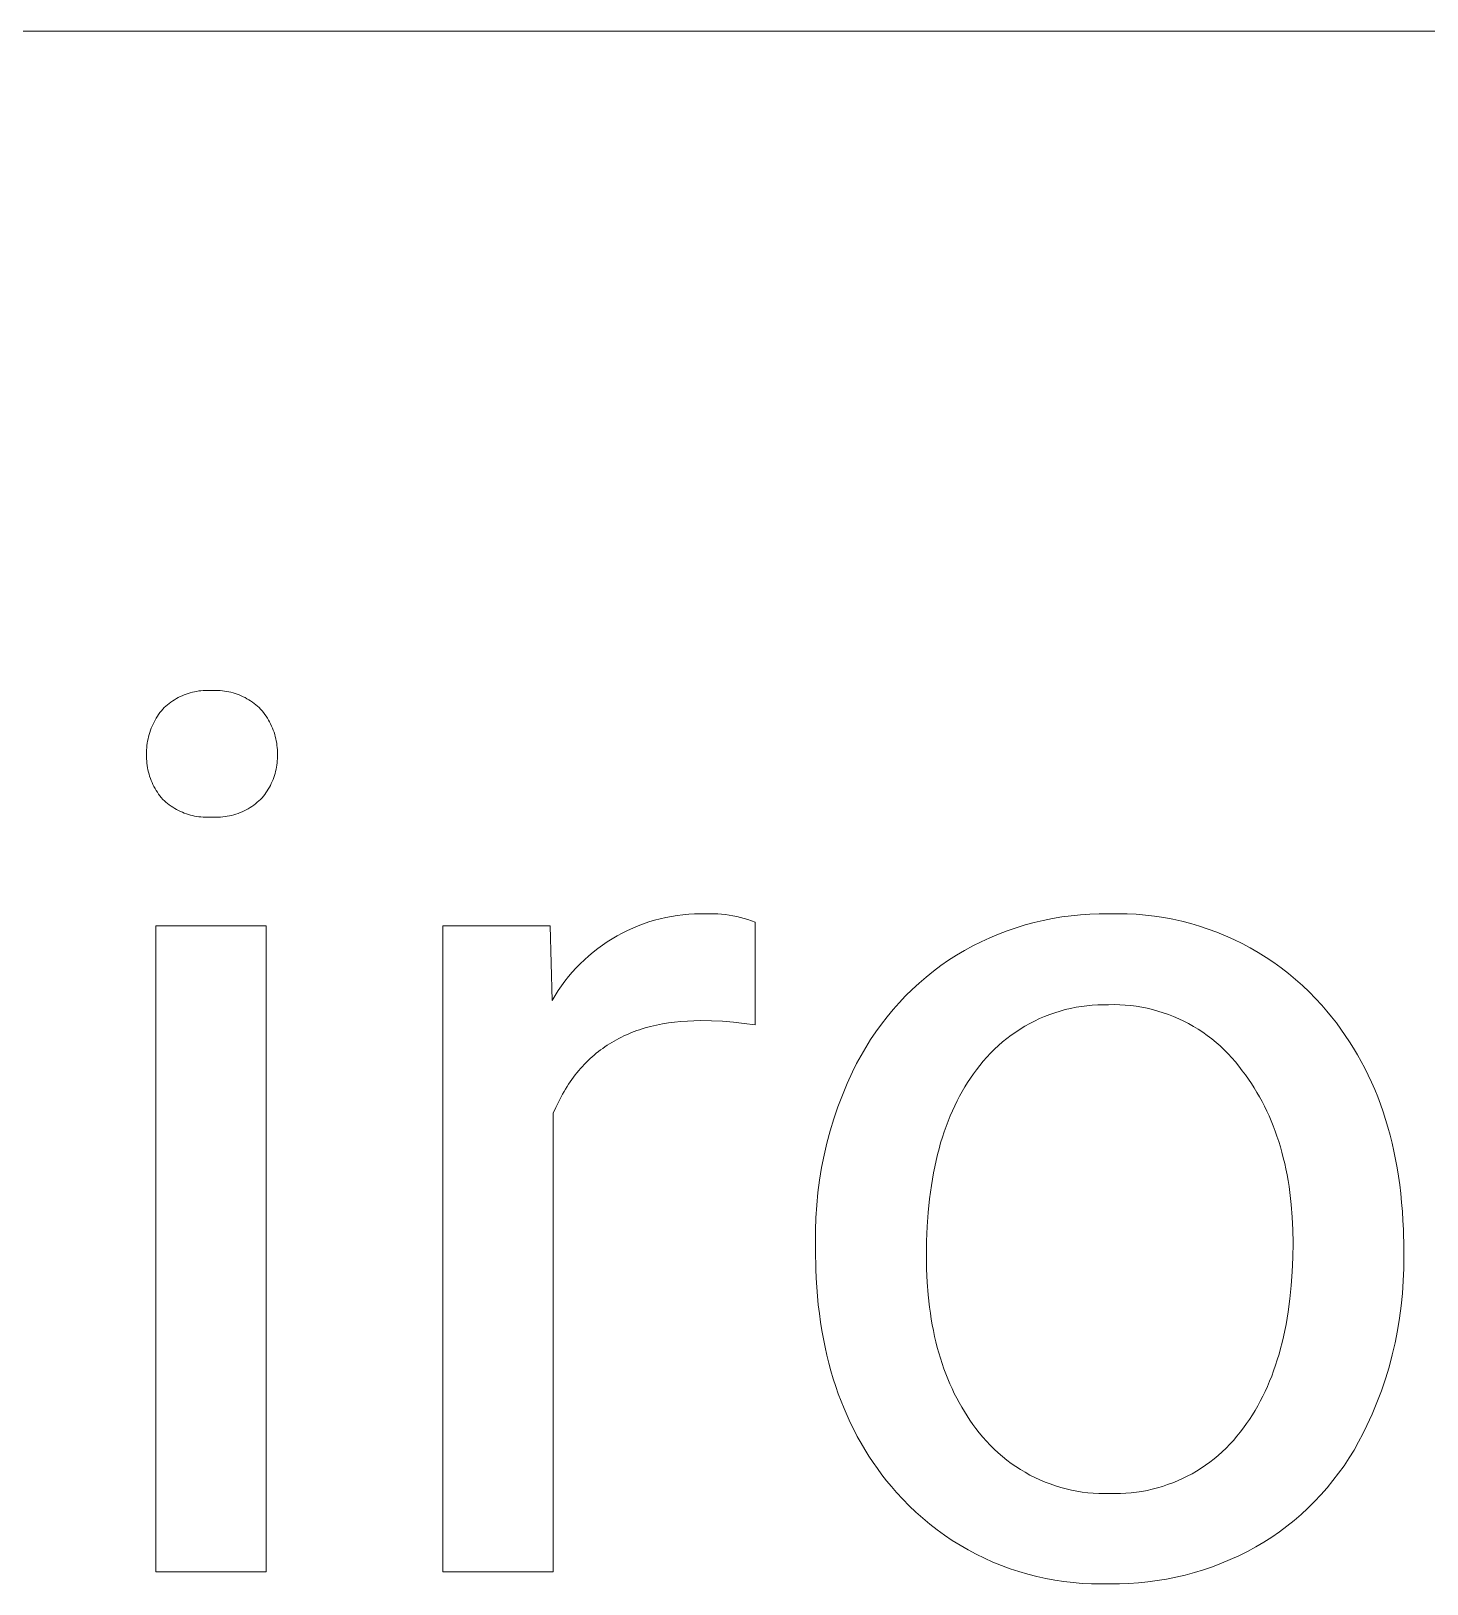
# Model space of a CAD drawing. Header units: millimetres. Extents: x 4001 to 9794, y -321 to 3726.
# Drawn here: x 8297.4 to 8385.5, y 228.2 to 326.2 of the extents above; entities that cross this region are included whole.
import ezdxf

# ---------------------------------------------------------------- set-up
doc = ezdxf.new("R2010")
doc.units = ezdxf.units.MM
doc.header["$MEASUREMENT"] = 0
doc.layers.add('Domyślny', color=7, linetype='Continuous', true_color=0x000000)

msp = doc.modelspace()

# ---------------------------------------------------------------- linework, layer by layer
at = {"layer": 'Domyślny', "color": 18, "lineweight": 15, "true_color": 0x000000}
for p, q in [((9788.799, 326.172), (7605.142, 326.172)), ((8306.7, 284.116), (8306.822, 284.177)), ((8306.822, 284.177), (8306.945, 284.234)), ((8306.945, 284.234), (8307.071, 284.287)), ((8307.071, 284.287), (8307.198, 284.335)), ((8307.198, 284.335), (8307.327, 284.38)), ((8307.327, 284.38), (8307.457, 284.419)), ((8307.457, 284.419), (8307.589, 284.454)), ((8307.589, 284.454), (8307.722, 284.485)), ((8307.722, 284.485), (8307.856, 284.511)), ((8307.856, 284.511), (8307.99, 284.533)), ((8307.99, 284.533), (8308.125, 284.55)), ((8308.125, 284.55), (8308.261, 284.562)), ((8308.261, 284.562), (8308.397, 284.569)), ((8308.397, 284.569), (8308.533, 284.572)), ((8308.533, 284.572), (8308.67, 284.57)), ((8308.67, 284.57), (8308.806, 284.564)), ((8308.806, 284.564), (8308.942, 284.57)), ((8308.942, 284.57), (8309.078, 284.571)), ((8309.078, 284.571), (8309.214, 284.568)), ((8309.214, 284.568), (8309.35, 284.56)), ((8309.35, 284.56), (8309.486, 284.548)), ((8309.486, 284.548), (8309.621, 284.531)), ((8309.621, 284.531), (8309.755, 284.509)), ((8309.755, 284.509), (8309.889, 284.483)), ((8309.889, 284.483), (8310.022, 284.452)), ((8310.022, 284.452), (8310.153, 284.417)), ((8310.153, 284.417), (8310.283, 284.377)), ((8310.283, 284.377), (8310.412, 284.333)), ((8310.412, 284.333), (8310.54, 284.284)), ((8310.54, 284.284), (8310.665, 284.232)), ((8310.665, 284.232), (8310.789, 284.174)), ((8310.789, 284.174), (8310.91, 284.113)), ((8305.459, 283.053), (8305.542, 283.168)), ((8305.542, 283.168), (8305.629, 283.279)), ((8305.629, 283.279), (8305.719, 283.387)), ((8305.719, 283.387), (8305.817, 283.482)), ((8305.817, 283.482), (8305.917, 283.575)), ((8305.917, 283.575), (8306.021, 283.663)), ((8306.021, 283.663), (8306.127, 283.748)), ((8306.127, 283.748), (8306.236, 283.829)), ((8306.236, 283.829), (8306.349, 283.907)), ((8306.349, 283.907), (8306.463, 283.98)), ((8306.463, 283.98), (8306.58, 284.05)), ((8306.58, 284.05), (8306.7, 284.116)), ((8310.91, 284.113), (8311.03, 284.048)), ((8311.03, 284.048), (8311.147, 283.978)), ((8311.147, 283.978), (8311.262, 283.905)), ((8311.262, 283.905), (8311.374, 283.828)), ((8311.374, 283.828), (8311.484, 283.747)), ((8311.484, 283.747), (8311.59, 283.662)), ((8311.59, 283.662), (8311.694, 283.574)), ((8311.694, 283.574), (8311.795, 283.482)), ((8311.795, 283.482), (8311.892, 283.387)), ((8311.892, 283.387), (8311.985, 283.28)), ((8311.985, 283.28), (8312.074, 283.17)), ((8312.074, 283.17), (8312.16, 283.057)), ((8304.942, 282.055), (8304.992, 282.187)), ((8304.992, 282.187), (8305.046, 282.317)), ((8305.046, 282.317), (8305.105, 282.445)), ((8305.105, 282.445), (8305.167, 282.571)), ((8305.167, 282.571), (8305.234, 282.696)), ((8305.234, 282.696), (8305.305, 282.817)), ((8305.305, 282.817), (8305.38, 282.937)), ((8305.38, 282.937), (8305.459, 283.053)), ((8312.16, 283.057), (8312.241, 282.941)), ((8312.241, 282.941), (8312.318, 282.822)), ((8312.318, 282.822), (8312.392, 282.701)), ((8312.392, 282.701), (8312.461, 282.577)), ((8312.461, 282.577), (8312.526, 282.451)), ((8312.526, 282.451), (8312.586, 282.323)), ((8312.586, 282.323), (8312.642, 282.192)), ((8312.642, 282.192), (8312.694, 282.06)), ((8304.721, 281.095), (8304.739, 281.235)), ((8304.739, 281.235), (8304.761, 281.374)), ((8304.761, 281.374), (8304.788, 281.513)), ((8304.788, 281.513), (8304.82, 281.65)), ((8304.82, 281.65), (8304.856, 281.786)), ((8304.856, 281.786), (8304.897, 281.921)), ((8304.897, 281.921), (8304.942, 282.055)), ((8312.694, 282.06), (8312.741, 281.927)), ((8312.741, 281.927), (8312.784, 281.792)), ((8312.784, 281.792), (8312.821, 281.655)), ((8312.821, 281.655), (8312.855, 281.517)), ((8312.855, 281.517), (8312.883, 281.378)), ((8312.883, 281.378), (8312.907, 281.239)), ((8312.907, 281.239), (8312.926, 281.098)), ((8304.695, 280.392), (8304.697, 280.532)), ((8304.698, 280.252), (8304.695, 280.392)), ((8304.696, 280.673), (8304.7, 280.814)), ((8304.697, 280.532), (8304.696, 280.673)), ((8304.706, 280.111), (8304.698, 280.252)), ((8304.7, 280.814), (8304.708, 280.955)), ((8304.708, 280.955), (8304.721, 281.095)), ((8312.926, 281.098), (8312.94, 280.957)), ((8312.94, 280.957), (8312.949, 280.816)), ((8312.951, 280.262), (8312.944, 280.128)), ((8312.949, 280.816), (8312.953, 280.674)), ((8312.954, 280.397), (8312.951, 280.262)), ((8312.953, 280.674), (8312.953, 280.532)), ((8312.953, 280.532), (8312.954, 280.397)), ((8304.718, 279.972), (8304.706, 280.111)), ((8304.735, 279.832), (8304.718, 279.972)), ((8304.757, 279.694), (8304.735, 279.832)), ((8304.784, 279.556), (8304.757, 279.694)), ((8304.815, 279.419), (8304.784, 279.556)), ((8304.852, 279.284), (8304.815, 279.419)), ((8304.892, 279.15), (8304.852, 279.284)), ((8312.804, 279.332), (8312.765, 279.202)), ((8312.838, 279.462), (8312.804, 279.332)), ((8312.868, 279.594), (8312.838, 279.462)), ((8312.894, 279.726), (8312.868, 279.594)), ((8312.915, 279.859), (8312.894, 279.726)), ((8312.931, 279.993), (8312.915, 279.859)), ((8312.944, 280.128), (8312.931, 279.993)), ((8304.938, 279.017), (8304.892, 279.15)), ((8304.987, 278.886), (8304.938, 279.017)), ((8305.042, 278.756), (8304.987, 278.886)), ((8305.101, 278.629), (8305.042, 278.756)), ((8305.164, 278.503), (8305.101, 278.629)), ((8305.231, 278.38), (8305.164, 278.503)), ((8305.302, 278.26), (8305.231, 278.38)), ((8312.376, 278.344), (8312.305, 278.229)), ((8312.444, 278.46), (8312.376, 278.344)), ((8312.508, 278.579), (8312.444, 278.46)), ((8312.567, 278.7), (8312.508, 278.579)), ((8312.623, 278.823), (8312.567, 278.7)), ((8312.675, 278.948), (8312.623, 278.823)), ((8312.722, 279.074), (8312.675, 278.948)), ((8312.765, 279.202), (8312.722, 279.074)), ((8305.378, 278.141), (8305.302, 278.26)), ((8305.458, 278.026), (8305.378, 278.141)), ((8305.541, 277.913), (8305.458, 278.026)), ((8305.628, 277.803), (8305.541, 277.913)), ((8305.719, 277.696), (8305.628, 277.803)), ((8305.818, 277.604), (8305.719, 277.696)), ((8305.92, 277.515), (8305.818, 277.604)), ((8306.025, 277.429), (8305.92, 277.515)), ((8306.132, 277.347), (8306.025, 277.429)), ((8306.243, 277.269), (8306.132, 277.347)), ((8311.46, 277.335), (8311.345, 277.255)), ((8311.573, 277.42), (8311.46, 277.335)), ((8311.682, 277.508), (8311.573, 277.42)), ((8311.789, 277.601), (8311.682, 277.508)), ((8311.892, 277.696), (8311.789, 277.601)), ((8311.982, 277.797), (8311.892, 277.696)), ((8312.068, 277.901), (8311.982, 277.797)), ((8312.15, 278.008), (8312.068, 277.901)), ((8312.23, 278.117), (8312.15, 278.008)), ((8312.305, 278.229), (8312.23, 278.117)), ((8306.355, 277.194), (8306.243, 277.269)), ((8306.471, 277.124), (8306.355, 277.194)), ((8306.588, 277.057), (8306.471, 277.124)), ((8306.708, 276.994), (8306.588, 277.057)), ((8306.83, 276.935), (8306.708, 276.994)), ((8306.954, 276.881), (8306.83, 276.935)), ((8307.079, 276.83), (8306.954, 276.881)), ((8307.207, 276.784), (8307.079, 276.83)), ((8307.335, 276.742), (8307.207, 276.784)), ((8307.465, 276.705), (8307.335, 276.742)), ((8307.596, 276.672), (8307.465, 276.705)), ((8307.729, 276.643), (8307.596, 276.672)), ((8307.862, 276.619), (8307.729, 276.643)), ((8307.996, 276.6), (8307.862, 276.619)), ((8308.13, 276.585), (8307.996, 276.6)), ((8308.265, 276.574), (8308.13, 276.585)), ((8308.4, 276.568), (8308.265, 276.574)), ((8308.535, 276.567), (8308.4, 276.568)), ((8308.671, 276.57), (8308.535, 276.567)), ((8308.806, 276.578), (8308.671, 276.57)), ((8308.946, 276.57), (8308.806, 276.578)), ((8309.087, 276.568), (8308.946, 276.57)), ((8309.228, 276.57), (8309.087, 276.568)), ((8309.369, 276.577), (8309.228, 276.57)), ((8309.509, 276.589), (8309.369, 276.577)), ((8309.649, 276.606), (8309.509, 276.589)), ((8309.788, 276.628), (8309.649, 276.606)), ((8309.926, 276.655), (8309.788, 276.628)), ((8310.064, 276.686), (8309.926, 276.655)), ((8310.2, 276.723), (8310.064, 276.686)), ((8310.334, 276.764), (8310.2, 276.723)), ((8310.468, 276.809), (8310.334, 276.764)), ((8310.599, 276.86), (8310.468, 276.809)), ((8310.729, 276.915), (8310.599, 276.86)), ((8310.857, 276.974), (8310.729, 276.915)), ((8310.982, 277.038), (8310.857, 276.974)), ((8311.106, 277.106), (8310.982, 277.038)), ((8311.227, 277.178), (8311.106, 277.106)), ((8311.345, 277.255), (8311.227, 277.178)), ((8338.543, 270.409), (8338.908, 270.441)), ((8338.908, 270.441), (8339.273, 270.462)), ((8339.273, 270.462), (8339.639, 270.469)), ((8339.639, 270.469), (8340.005, 270.465)), ((8340.005, 270.465), (8340.248, 270.473)), ((8340.248, 270.473), (8340.49, 270.473)), ((8340.49, 270.473), (8340.733, 270.465)), ((8340.733, 270.465), (8340.975, 270.449)), ((8340.975, 270.449), (8341.217, 270.425)), ((8363.624, 270.41), (8364.216, 270.449)), ((8364.216, 270.449), (8364.809, 270.467)), ((8364.809, 270.467), (8365.402, 270.467)), ((8365.402, 270.467), (8365.984, 270.478)), ((8365.984, 270.478), (8366.565, 270.469)), ((8366.565, 270.469), (8367.146, 270.441)), ((8367.146, 270.441), (8367.725, 270.393)), ((8305.276, 228.951), (8305.276, 269.71)), ((8305.276, 269.71), (8312.239, 269.71)), ((8312.239, 269.71), (8312.239, 228.951)), ((8323.397, 228.953), (8323.397, 269.712)), ((8323.397, 269.712), (8330.167, 269.712)), ((8330.167, 269.712), (8330.283, 265.006)), ((8335.037, 269.42), (8335.37, 269.572)), ((8335.37, 269.572), (8335.708, 269.712)), ((8335.708, 269.712), (8336.051, 269.841)), ((8336.051, 269.841), (8336.398, 269.958)), ((8336.398, 269.958), (8336.748, 270.063)), ((8336.748, 270.063), (8337.102, 270.156)), ((8337.102, 270.156), (8337.459, 270.238)), ((8337.459, 270.238), (8337.818, 270.307)), ((8337.818, 270.307), (8338.18, 270.364)), ((8338.18, 270.364), (8338.543, 270.409)), ((8341.217, 270.425), (8341.457, 270.392)), ((8341.457, 270.392), (8341.696, 270.352)), ((8341.696, 270.352), (8341.934, 270.304)), ((8341.934, 270.304), (8342.17, 270.247)), ((8342.17, 270.247), (8342.404, 270.183)), ((8342.404, 270.183), (8342.636, 270.111)), ((8342.636, 270.111), (8342.865, 270.031)), ((8342.865, 270.031), (8343.092, 269.944)), ((8343.092, 269.944), (8343.092, 263.462)), ((8359, 269.401), (8359.561, 269.594)), ((8359.561, 269.594), (8360.128, 269.768)), ((8360.128, 269.768), (8360.701, 269.923)), ((8360.701, 269.923), (8361.278, 270.06)), ((8361.278, 270.06), (8361.86, 270.176)), ((8361.86, 270.176), (8362.445, 270.274)), ((8362.445, 270.274), (8363.033, 270.352)), ((8363.033, 270.352), (8363.624, 270.41)), ((8367.725, 270.393), (8368.302, 270.325)), ((8368.302, 270.325), (8368.877, 270.238)), ((8368.877, 270.238), (8369.449, 270.131)), ((8369.449, 270.131), (8370.016, 270.005)), ((8370.016, 270.005), (8370.579, 269.86)), ((8370.579, 269.86), (8371.137, 269.696)), ((8371.137, 269.696), (8371.689, 269.513)), ((8371.689, 269.513), (8372.234, 269.311)), ((8333.163, 268.283), (8333.458, 268.498)), ((8333.458, 268.498), (8333.761, 268.704)), ((8333.761, 268.704), (8334.071, 268.899)), ((8334.071, 268.899), (8334.387, 269.083)), ((8334.387, 269.083), (8334.709, 269.257)), ((8334.709, 269.257), (8335.037, 269.42)), ((8356.829, 268.446), (8357.36, 268.712)), ((8357.36, 268.712), (8357.899, 268.96)), ((8357.899, 268.96), (8358.446, 269.189)), ((8358.446, 269.189), (8359, 269.401)), ((8372.234, 269.311), (8372.772, 269.091)), ((8372.772, 269.091), (8373.302, 268.853)), ((8373.302, 268.853), (8373.824, 268.597)), ((8373.824, 268.597), (8374.337, 268.323)), ((8332.058, 267.324), (8332.322, 267.577)), ((8332.322, 267.577), (8332.594, 267.822)), ((8332.594, 267.822), (8332.874, 268.057)), ((8332.874, 268.057), (8333.163, 268.283)), ((8354.82, 267.206), (8355.303, 267.542)), ((8355.303, 267.542), (8355.796, 267.862)), ((8355.796, 267.862), (8356.308, 268.163)), ((8356.308, 268.163), (8356.829, 268.446)), ((8374.337, 268.323), (8374.84, 268.032)), ((8374.84, 268.032), (8375.334, 267.724)), ((8375.334, 267.724), (8375.816, 267.4)), ((8331.092, 266.225), (8331.319, 266.512)), ((8331.319, 266.512), (8331.556, 266.791)), ((8331.556, 266.791), (8331.802, 267.062)), ((8331.802, 267.062), (8332.058, 267.324)), ((8353.891, 266.485), (8354.35, 266.853)), ((8354.35, 266.853), (8354.82, 267.206)), ((8375.816, 267.4), (8376.287, 267.059)), ((8376.287, 267.059), (8376.746, 266.703)), ((8376.746, 266.703), (8377.193, 266.331)), ((8330.47, 265.321), (8330.667, 265.629)), ((8330.667, 265.629), (8330.874, 265.931)), ((8330.874, 265.931), (8331.092, 266.225)), ((8352.592, 265.292), (8353.012, 265.704)), ((8353.012, 265.704), (8353.445, 266.102)), ((8353.445, 266.102), (8353.891, 266.485)), ((8377.193, 266.331), (8377.627, 265.944)), ((8377.627, 265.944), (8378.048, 265.543)), ((8378.048, 265.543), (8378.455, 265.128)), ((8330.283, 265.006), (8330.47, 265.321)), ((8351.795, 264.426), (8352.186, 264.866)), ((8352.186, 264.866), (8352.592, 265.292)), ((8363.342, 264.576), (8363.003, 264.508)), ((8363.682, 264.632), (8363.342, 264.576)), ((8364.024, 264.677), (8363.682, 264.632)), ((8364.368, 264.71), (8364.024, 264.677)), ((8364.712, 264.731), (8364.368, 264.71)), ((8365.057, 264.74), (8364.712, 264.731)), ((8365.402, 264.738), (8365.057, 264.74)), ((8365.752, 264.742), (8365.402, 264.738)), ((8366.101, 264.734), (8365.752, 264.742)), ((8366.45, 264.713), (8366.101, 264.734)), ((8366.798, 264.681), (8366.45, 264.713)), ((8367.145, 264.636), (8366.798, 264.681)), ((8367.49, 264.58), (8367.145, 264.636)), ((8367.833, 264.511), (8367.49, 264.58)), ((8378.455, 265.128), (8378.847, 264.699)), ((8378.847, 264.699), (8379.164, 264.335)), ((8337.622, 263.59), (8337.241, 263.527)), ((8338.012, 263.641), (8337.622, 263.59)), ((8338.411, 263.681), (8338.012, 263.641)), ((8338.818, 263.71), (8338.411, 263.681)), ((8339.234, 263.727), (8338.818, 263.71)), ((8339.658, 263.733), (8339.234, 263.727)), ((8340.348, 263.723), (8339.658, 263.733)), ((8341.036, 263.692), (8340.348, 263.723)), ((8341.724, 263.638), (8341.036, 263.692)), ((8342.409, 263.561), (8341.724, 263.638)), ((8351.059, 263.51), (8351.419, 263.974)), ((8351.419, 263.974), (8351.795, 264.426)), ((8360.729, 263.71), (8360.422, 263.552)), ((8361.041, 263.858), (8360.729, 263.71)), ((8361.358, 263.994), (8361.041, 263.858)), ((8361.68, 264.119), (8361.358, 263.994)), ((8362.006, 264.233), (8361.68, 264.119)), ((8362.335, 264.336), (8362.006, 264.233)), ((8362.668, 264.428), (8362.335, 264.336)), ((8363.003, 264.508), (8362.668, 264.428)), ((8368.173, 264.431), (8367.833, 264.511)), ((8368.51, 264.338), (8368.173, 264.431)), ((8368.844, 264.234), (8368.51, 264.338)), ((8369.173, 264.119), (8368.844, 264.234)), ((8369.499, 263.992), (8369.173, 264.119)), ((8369.82, 263.853), (8369.499, 263.992)), ((8370.136, 263.704), (8369.82, 263.853)), ((8370.447, 263.544), (8370.136, 263.704)), ((8379.164, 264.335), (8379.471, 263.964)), ((8379.471, 263.964), (8379.768, 263.586)), ((8379.768, 263.586), (8380.055, 263.2)), ((8334.501, 262.614), (8334.348, 262.532)), ((8334.656, 262.692), (8334.501, 262.614)), ((8334.813, 262.768), (8334.656, 262.692)), ((8334.973, 262.841), (8334.813, 262.768)), ((8335.134, 262.911), (8334.973, 262.841)), ((8335.298, 262.978), (8335.134, 262.911)), ((8335.464, 263.042), (8335.298, 262.978)), ((8335.632, 263.103), (8335.464, 263.042)), ((8335.802, 263.162), (8335.632, 263.103)), ((8335.974, 263.217), (8335.802, 263.162)), ((8336.149, 263.27), (8335.974, 263.217)), ((8336.326, 263.32), (8336.149, 263.27)), ((8336.504, 263.367), (8336.326, 263.32)), ((8336.685, 263.411), (8336.504, 263.367)), ((8336.868, 263.453), (8336.685, 263.411)), ((8337.241, 263.527), (8336.868, 263.453)), ((8343.092, 263.462), (8342.409, 263.561)), ((8350.385, 262.546), (8350.714, 263.033)), ((8350.714, 263.033), (8351.059, 263.51)), ((8358.98, 262.609), (8358.712, 262.392)), ((8359.255, 262.818), (8358.98, 262.609)), ((8359.537, 263.016), (8359.255, 262.818)), ((8359.826, 263.205), (8359.537, 263.016)), ((8360.121, 263.384), (8359.826, 263.205)), ((8360.422, 263.552), (8360.121, 263.384)), ((8370.752, 263.373), (8370.447, 263.544)), ((8371.05, 263.191), (8370.752, 263.373)), ((8371.342, 262.999), (8371.05, 263.191)), ((8371.628, 262.797), (8371.342, 262.999)), ((8371.906, 262.586), (8371.628, 262.797)), ((8380.055, 263.2), (8380.332, 262.806)), ((8380.332, 262.806), (8380.6, 262.405)), ((8333.069, 261.672), (8332.938, 261.562)), ((8333.203, 261.779), (8333.069, 261.672)), ((8333.338, 261.883), (8333.203, 261.779)), ((8333.476, 261.984), (8333.338, 261.883)), ((8333.616, 262.083), (8333.476, 261.984)), ((8333.758, 262.179), (8333.616, 262.083)), ((8333.902, 262.271), (8333.758, 262.179)), ((8334.049, 262.361), (8333.902, 262.271)), ((8334.197, 262.448), (8334.049, 262.361)), ((8334.348, 262.532), (8334.197, 262.448)), ((8349.777, 261.539), (8350.072, 262.047)), ((8350.072, 262.047), (8350.385, 262.546)), ((8357.956, 261.685), (8357.721, 261.433)), ((8358.2, 261.929), (8357.956, 261.685)), ((8358.452, 262.165), (8358.2, 261.929)), ((8358.712, 262.392), (8358.452, 262.165)), ((8372.176, 262.364), (8371.906, 262.586)), ((8372.439, 262.134), (8372.176, 262.364)), ((8372.693, 261.894), (8372.439, 262.134)), ((8372.939, 261.645), (8372.693, 261.894)), ((8373.176, 261.389), (8372.939, 261.645)), ((8380.6, 262.405), (8380.857, 261.997)), ((8380.857, 261.997), (8381.104, 261.581)), ((8332.08, 260.713), (8331.966, 260.58)), ((8332.196, 260.843), (8332.08, 260.713)), ((8332.314, 260.97), (8332.196, 260.843)), ((8332.434, 261.094), (8332.314, 260.97)), ((8332.557, 261.215), (8332.434, 261.094)), ((8332.682, 261.334), (8332.557, 261.215)), ((8332.809, 261.449), (8332.682, 261.334)), ((8332.938, 261.562), (8332.809, 261.449)), ((8349.237, 260.494), (8349.498, 261.021)), ((8349.498, 261.021), (8349.777, 261.539)), ((8357.277, 260.904), (8357.069, 260.629)), ((8357.494, 261.172), (8357.277, 260.904)), ((8357.721, 261.433), (8357.494, 261.172)), ((8373.404, 261.124), (8373.176, 261.389)), ((8373.623, 260.851), (8373.404, 261.124)), ((8373.832, 260.571), (8373.623, 260.851)), ((8381.104, 261.581), (8381.341, 261.158)), ((8381.341, 261.158), (8381.568, 260.727)), ((8381.568, 260.727), (8381.785, 260.289)), ((8331.327, 259.724), (8331.229, 259.571)), ((8331.428, 259.874), (8331.327, 259.724)), ((8331.531, 260.021), (8331.428, 259.874)), ((8331.637, 260.165), (8331.531, 260.021)), ((8331.744, 260.306), (8331.637, 260.165)), ((8331.854, 260.445), (8331.744, 260.306)), ((8331.966, 260.58), (8331.854, 260.445)), ((8348.603, 259.036), (8348.908, 259.77)), ((8348.908, 259.77), (8349.237, 260.494)), ((8356.505, 259.832), (8356.329, 259.553)), ((8356.687, 260.105), (8356.505, 259.832)), ((8356.875, 260.37), (8356.687, 260.105)), ((8357.069, 260.629), (8356.875, 260.37)), ((8374.03, 260.308), (8373.832, 260.571)), ((8374.221, 260.04), (8374.03, 260.308)), ((8374.406, 259.767), (8374.221, 260.04)), ((8374.584, 259.49), (8374.406, 259.767)), ((8381.785, 260.289), (8381.992, 259.843)), ((8381.992, 259.843), (8382.189, 259.39)), ((8330.855, 258.932), (8330.682, 258.595)), ((8330.945, 259.096), (8330.855, 258.932)), ((8331.038, 259.258), (8330.945, 259.096)), ((8331.132, 259.416), (8331.038, 259.258)), ((8331.229, 259.571), (8331.132, 259.416)), ((8348.322, 258.292), (8348.603, 259.036)), ((8355.839, 258.672), (8355.688, 258.365)), ((8355.996, 258.973), (8355.839, 258.672)), ((8356.16, 259.266), (8355.996, 258.973)), ((8356.329, 259.553), (8356.16, 259.266)), ((8374.757, 259.207), (8374.584, 259.49)), ((8374.923, 258.919), (8374.757, 259.207)), ((8375.082, 258.626), (8374.923, 258.919)), ((8382.189, 259.39), (8382.376, 258.93)), ((8382.376, 258.93), (8382.553, 258.462)), ((8330.517, 258.247), (8330.36, 257.888)), ((8330.36, 257.888), (8330.36, 228.953)), ((8330.682, 258.595), (8330.517, 258.247)), ((8348.066, 257.54), (8348.322, 258.292)), ((8355.404, 257.729), (8355.271, 257.4)), ((8355.543, 258.05), (8355.404, 257.729)), ((8355.688, 258.365), (8355.543, 258.05)), ((8375.236, 258.329), (8375.082, 258.626)), ((8375.383, 258.026), (8375.236, 258.329)), ((8375.524, 257.719), (8375.383, 258.026)), ((8375.658, 257.406), (8375.524, 257.719)), ((8382.553, 258.462), (8382.72, 257.986)), ((8382.72, 257.986), (8382.877, 257.503)), ((8347.628, 256.011), (8347.834, 256.779)), ((8347.834, 256.779), (8348.066, 257.54)), ((8355.024, 256.722), (8354.909, 256.372)), ((8355.144, 257.064), (8355.024, 256.722)), ((8355.271, 257.4), (8355.144, 257.064)), ((8375.786, 257.089), (8375.658, 257.406)), ((8375.908, 256.767), (8375.786, 257.089)), ((8376.024, 256.439), (8375.908, 256.767)), ((8382.877, 257.503), (8383.023, 257.013)), ((8383.023, 257.013), (8383.16, 256.515)), ((8347.447, 255.237), (8347.628, 256.011)), ((8354.801, 256.016), (8354.699, 255.652)), ((8354.909, 256.372), (8354.801, 256.016)), ((8376.133, 256.107), (8376.024, 256.439)), ((8376.236, 255.77), (8376.133, 256.107)), ((8376.333, 255.428), (8376.236, 255.77)), ((8383.16, 256.515), (8383.287, 256.009)), ((8383.287, 256.009), (8383.403, 255.497)), ((8347.292, 254.457), (8347.447, 255.237)), ((8354.513, 254.904), (8354.43, 254.519)), ((8354.603, 255.281), (8354.513, 254.904)), ((8354.699, 255.652), (8354.603, 255.281)), ((8376.423, 255.081), (8376.333, 255.428)), ((8376.508, 254.729), (8376.423, 255.081)), ((8383.403, 255.497), (8383.51, 254.976)), ((8383.51, 254.976), (8383.606, 254.449)), ((8347.162, 253.673), (8347.292, 254.457)), ((8354.352, 254.127), (8354.281, 253.729)), ((8354.43, 254.519), (8354.352, 254.127)), ((8376.586, 254.373), (8376.508, 254.729)), ((8376.657, 254.011), (8376.586, 254.373)), ((8376.723, 253.645), (8376.657, 254.011)), ((8383.606, 254.449), (8383.692, 253.913)), ((8383.692, 253.913), (8383.768, 253.371)), ((8346.98, 252.094), (8347.058, 252.885)), ((8347.058, 252.885), (8347.162, 253.673)), ((8354.216, 253.323), (8354.104, 252.491)), ((8354.281, 253.729), (8354.216, 253.323)), ((8376.782, 253.273), (8376.723, 253.645)), ((8376.835, 252.897), (8376.782, 253.273)), ((8376.882, 252.516), (8376.835, 252.897)), ((8383.768, 253.371), (8383.834, 252.821)), ((8383.834, 252.821), (8383.89, 252.263)), ((8346.929, 251.3), (8346.98, 252.094)), ((8354.104, 252.491), (8354.017, 251.63)), ((8376.922, 252.13), (8376.882, 252.516)), ((8376.984, 251.343), (8376.922, 252.13)), ((8383.89, 252.263), (8383.936, 251.698)), ((8346.903, 250.506), (8346.929, 251.3)), ((8354.017, 251.63), (8353.955, 250.742)), ((8377.022, 250.536), (8376.984, 251.343)), ((8383.936, 251.698), (8383.971, 251.126)), ((8383.971, 251.126), (8383.997, 250.546)), ((8346.903, 249.711), (8346.903, 250.506)), ((8353.955, 250.742), (8353.918, 249.826)), ((8377.034, 249.711), (8377.022, 250.536)), ((8383.997, 250.546), (8384.017, 249.363)), ((8346.903, 249.228), (8346.903, 249.711)), ((8346.923, 248.053), (8346.903, 249.228)), ((8353.918, 249.826), (8353.906, 248.881)), ((8353.906, 248.881), (8353.918, 248.045)), ((8377.022, 248.787), (8377.034, 249.711)), ((8384.017, 249.363), (8384.017, 248.881)), ((8384.017, 248.881), (8384.017, 248.093)), ((8346.948, 247.477), (8346.923, 248.053)), ((8353.918, 248.045), (8353.954, 247.229)), ((8376.985, 247.89), (8377.022, 248.787)), ((8384.017, 248.093), (8383.991, 247.306)), ((8346.983, 246.908), (8346.948, 247.477)), ((8353.954, 247.229), (8354.015, 246.434)), ((8376.839, 246.173), (8376.924, 247.018)), ((8376.924, 247.018), (8376.985, 247.89)), ((8383.991, 247.306), (8383.939, 246.52)), ((8347.028, 246.347), (8346.983, 246.908)), ((8347.082, 245.793), (8347.028, 246.347)), ((8354.015, 246.434), (8354.101, 245.659)), ((8376.729, 245.353), (8376.839, 246.173)), ((8383.939, 246.52), (8383.862, 245.736)), ((8347.147, 245.246), (8347.082, 245.793)), ((8347.222, 244.707), (8347.147, 245.246)), ((8354.101, 245.659), (8354.153, 245.28)), ((8354.153, 245.28), (8354.211, 244.906)), ((8376.595, 244.56), (8376.665, 244.954)), ((8376.665, 244.954), (8376.729, 245.353)), ((8383.759, 244.954), (8383.63, 244.177)), ((8383.862, 245.736), (8383.759, 244.954)), ((8347.307, 244.175), (8347.222, 244.707)), ((8347.401, 243.651), (8347.307, 244.175)), ((8354.211, 244.906), (8354.275, 244.536)), ((8354.275, 244.536), (8354.345, 244.172)), ((8354.345, 244.172), (8354.421, 243.814)), ((8376.436, 243.793), (8376.518, 244.173)), ((8376.518, 244.173), (8376.595, 244.56)), ((8383.63, 244.177), (8383.476, 243.404)), ((8347.506, 243.133), (8347.401, 243.651)), ((8347.62, 242.624), (8347.506, 243.133)), ((8354.421, 243.814), (8354.504, 243.46)), ((8354.504, 243.46), (8354.592, 243.112)), ((8354.592, 243.112), (8354.687, 242.769)), ((8376.152, 242.69), (8376.253, 243.051)), ((8376.253, 243.051), (8376.348, 243.418)), ((8376.348, 243.418), (8376.436, 243.793)), ((8383.476, 243.404), (8383.297, 242.637)), ((8347.745, 242.122), (8347.62, 242.624)), ((8347.88, 241.627), (8347.745, 242.122)), ((8354.687, 242.769), (8354.788, 242.431)), ((8354.788, 242.431), (8354.894, 242.098)), ((8354.894, 242.098), (8355.007, 241.771)), ((8375.932, 241.987), (8376.045, 242.335)), ((8376.045, 242.335), (8376.152, 242.69)), ((8383.297, 242.637), (8383.092, 241.876)), ((8348.024, 241.139), (8347.88, 241.627)), ((8348.179, 240.659), (8348.024, 241.139)), ((8355.007, 241.771), (8355.126, 241.449)), ((8355.126, 241.449), (8355.251, 241.132)), ((8355.251, 241.132), (8355.383, 240.821)), ((8375.557, 240.98), (8375.688, 241.309)), ((8375.688, 241.309), (8375.813, 241.645)), ((8375.813, 241.645), (8375.932, 241.987)), ((8382.863, 241.123), (8382.609, 240.377)), ((8383.092, 241.876), (8382.863, 241.123)), ((8348.343, 240.186), (8348.179, 240.659)), ((8348.518, 239.721), (8348.343, 240.186)), ((8355.383, 240.821), (8355.52, 240.515)), ((8355.52, 240.515), (8355.663, 240.214)), ((8355.663, 240.214), (8355.813, 239.919)), ((8375.127, 240.031), (8375.276, 240.341)), ((8375.276, 240.341), (8375.42, 240.657)), ((8375.42, 240.657), (8375.557, 240.98)), ((8382.609, 240.377), (8382.331, 239.64)), ((8348.703, 239.262), (8348.518, 239.721)), ((8348.897, 238.812), (8348.703, 239.262)), ((8355.813, 239.919), (8355.969, 239.629)), ((8355.969, 239.629), (8356.13, 239.344)), ((8356.13, 239.344), (8356.298, 239.065)), ((8374.468, 238.855), (8374.642, 239.14)), ((8374.642, 239.14), (8374.809, 239.431)), ((8374.809, 239.431), (8374.971, 239.728)), ((8374.971, 239.728), (8375.127, 240.031)), ((8382.331, 239.64), (8382.028, 238.912)), ((8349.102, 238.368), (8348.897, 238.812)), ((8349.317, 237.932), (8349.102, 238.368)), ((8356.298, 239.065), (8356.472, 238.791)), ((8356.472, 238.791), (8356.652, 238.523)), ((8356.652, 238.523), (8356.838, 238.259)), ((8356.838, 238.259), (8357.031, 238.002)), ((8373.909, 238.04), (8374.101, 238.306)), ((8374.101, 238.306), (8374.288, 238.577)), ((8374.288, 238.577), (8374.468, 238.855)), ((8381.702, 238.195), (8381.448, 237.667)), ((8382.028, 238.912), (8381.702, 238.195)), ((8349.541, 237.503), (8349.317, 237.932)), ((8349.776, 237.081), (8349.541, 237.503)), ((8357.031, 238.002), (8357.242, 237.724)), ((8357.242, 237.724), (8357.463, 237.454)), ((8357.463, 237.454), (8357.694, 237.192)), ((8357.694, 237.192), (8357.933, 236.938)), ((8373.05, 237.002), (8373.278, 237.25)), ((8373.278, 237.25), (8373.497, 237.506)), ((8373.497, 237.506), (8373.708, 237.77)), ((8373.708, 237.77), (8373.909, 238.04)), ((8381.175, 237.148), (8380.885, 236.638)), ((8381.448, 237.667), (8381.175, 237.148)), ((8350.021, 236.667), (8349.776, 237.081)), ((8350.276, 236.26), (8350.021, 236.667)), ((8350.54, 235.86), (8350.276, 236.26)), ((8357.933, 236.938), (8358.181, 236.693)), ((8358.181, 236.693), (8358.437, 236.456)), ((8358.437, 236.456), (8358.702, 236.228)), ((8358.702, 236.228), (8358.974, 236.01)), ((8372.058, 236.088), (8372.318, 236.304)), ((8372.318, 236.304), (8372.569, 236.528)), ((8372.569, 236.528), (8372.814, 236.761)), ((8372.814, 236.761), (8373.05, 237.002)), ((8380.577, 236.139), (8380.253, 235.651)), ((8380.885, 236.638), (8380.577, 236.139)), ((8350.815, 235.468), (8350.54, 235.86)), ((8351.1, 235.082), (8350.815, 235.468)), ((8358.974, 236.01), (8359.253, 235.8)), ((8359.253, 235.8), (8359.539, 235.601)), ((8359.539, 235.601), (8359.833, 235.412)), ((8359.833, 235.412), (8360.132, 235.233)), ((8360.132, 235.233), (8360.437, 235.064)), ((8370.661, 235.148), (8370.953, 235.317)), ((8370.953, 235.317), (8371.239, 235.496)), ((8371.239, 235.496), (8371.519, 235.684)), ((8371.519, 235.684), (8371.792, 235.881)), ((8371.792, 235.881), (8372.058, 236.088)), ((8379.912, 235.174), (8379.555, 234.709)), ((8380.253, 235.651), (8379.912, 235.174)), ((8351.395, 234.704), (8351.1, 235.082)), ((8351.7, 234.334), (8351.395, 234.704)), ((8352.015, 233.97), (8351.7, 234.334)), ((8360.437, 235.064), (8360.749, 234.906)), ((8360.749, 234.906), (8361.065, 234.759)), ((8361.065, 234.759), (8361.386, 234.623)), ((8361.386, 234.623), (8361.712, 234.498)), ((8361.712, 234.498), (8362.042, 234.384)), ((8362.042, 234.384), (8362.376, 234.282)), ((8362.376, 234.282), (8362.713, 234.191)), ((8362.713, 234.191), (8363.053, 234.112)), ((8368.155, 234.168), (8368.482, 234.253)), ((8368.482, 234.253), (8368.805, 234.349)), ((8368.805, 234.349), (8369.125, 234.456)), ((8369.125, 234.456), (8369.441, 234.573)), ((8369.441, 234.573), (8369.753, 234.701)), ((8369.753, 234.701), (8370.061, 234.84)), ((8370.061, 234.84), (8370.363, 234.989)), ((8370.363, 234.989), (8370.661, 235.148)), ((8379.183, 234.256), (8378.795, 233.817)), ((8379.555, 234.709), (8379.183, 234.256)), ((8352.408, 233.541), (8352.015, 233.97)), ((8352.816, 233.125), (8352.408, 233.541)), ((8363.053, 234.112), (8363.395, 234.045)), ((8363.395, 234.045), (8363.74, 233.99)), ((8363.74, 233.99), (8364.086, 233.946)), ((8364.086, 233.946), (8364.433, 233.915)), ((8364.433, 233.915), (8364.782, 233.896)), ((8364.782, 233.896), (8365.131, 233.888)), ((8365.131, 233.888), (8365.48, 233.893)), ((8365.48, 233.893), (8365.817, 233.888)), ((8365.817, 233.888), (8366.154, 233.894)), ((8366.154, 233.894), (8366.491, 233.911)), ((8366.491, 233.911), (8366.827, 233.94)), ((8366.827, 233.94), (8367.162, 233.98)), ((8367.162, 233.98), (8367.495, 234.032)), ((8367.495, 234.032), (8367.826, 234.094)), ((8367.826, 234.094), (8368.155, 234.168)), ((8378.392, 233.391), (8377.975, 232.979)), ((8378.795, 233.817), (8378.392, 233.391)), ((8353.237, 232.724), (8352.816, 233.125)), ((8353.672, 232.336), (8353.237, 232.724)), ((8354.119, 231.964), (8353.672, 232.336)), ((8377.545, 232.581), (8377.101, 232.198)), ((8377.975, 232.979), (8377.545, 232.581)), ((8354.579, 231.608), (8354.119, 231.964)), ((8355.051, 231.267), (8354.579, 231.608)), ((8355.535, 230.942), (8355.051, 231.267)), ((8376.175, 231.48), (8375.694, 231.144)), ((8376.644, 231.831), (8376.175, 231.48)), ((8377.101, 232.198), (8376.644, 231.831)), ((8356.028, 230.634), (8355.535, 230.942)), ((8356.533, 230.343), (8356.028, 230.634)), ((8357.046, 230.07), (8356.533, 230.343)), ((8374.683, 230.524), (8374.154, 230.24)), ((8375.202, 230.826), (8374.683, 230.524)), ((8375.694, 231.144), (8375.202, 230.826)), ((8357.569, 229.813), (8357.046, 230.07)), ((8358.1, 229.575), (8357.569, 229.813)), ((8358.639, 229.355), (8358.1, 229.575)), ((8359.185, 229.153), (8358.639, 229.355)), ((8371.956, 229.28), (8371.388, 229.086)), ((8372.517, 229.493), (8371.956, 229.28)), ((8373.071, 229.724), (8372.517, 229.493)), ((8373.617, 229.973), (8373.071, 229.724)), ((8374.154, 230.24), (8373.617, 229.973)), ((8312.239, 228.951), (8305.276, 228.951)), ((8330.36, 228.953), (8323.397, 228.953)), ((8359.737, 228.97), (8359.185, 229.153)), ((8360.296, 228.806), (8359.737, 228.97)), ((8360.86, 228.661), (8360.296, 228.806)), ((8361.428, 228.535), (8360.86, 228.661)), ((8362, 228.429), (8361.428, 228.535)), ((8362.576, 228.342), (8362, 228.429)), ((8363.154, 228.275), (8362.576, 228.342)), ((8367.875, 228.322), (8367.278, 228.263)), ((8368.47, 228.401), (8367.875, 228.322)), ((8369.062, 228.5), (8368.47, 228.401)), ((8369.651, 228.617), (8369.062, 228.5)), ((8370.235, 228.755), (8369.651, 228.617)), ((8370.814, 228.911), (8370.235, 228.755)), ((8371.388, 229.086), (8370.814, 228.911)), ((8363.734, 228.227), (8363.154, 228.275)), ((8364.316, 228.199), (8363.734, 228.227)), ((8364.898, 228.191), (8364.316, 228.199)), ((8365.48, 228.202), (8364.898, 228.191)), ((8366.08, 228.203), (8365.48, 228.202)), ((8366.679, 228.223), (8366.08, 228.203)), ((8367.278, 228.263), (8366.679, 228.223))]:
    msp.add_line(p, q, dxfattribs=at)

doc.saveas('drawing.dxf')
